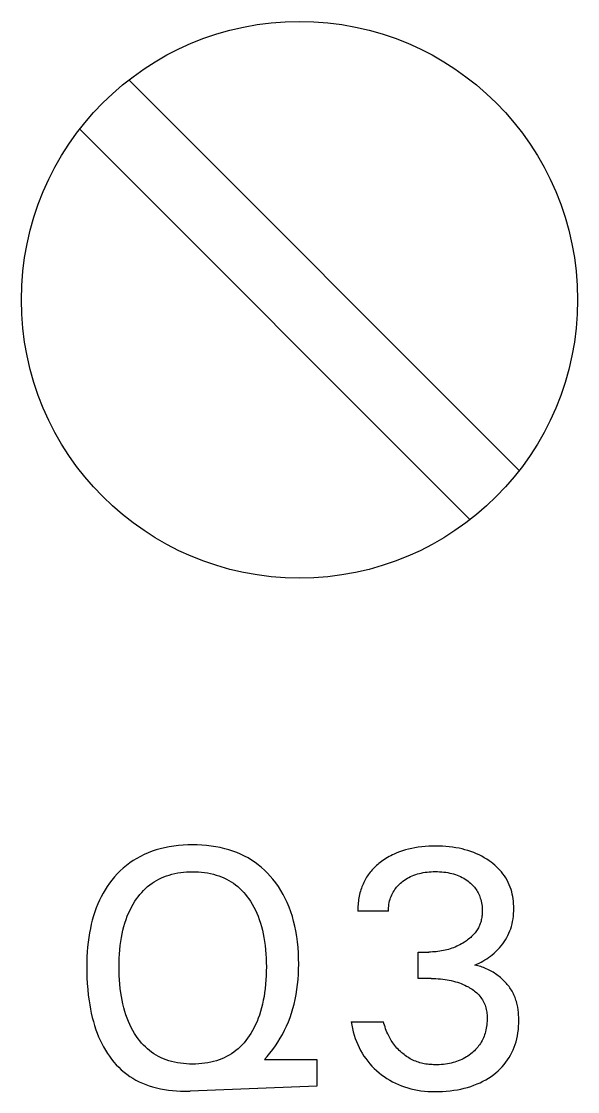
# Model space of a CAD drawing. Extents: x 0 to 420, y 0 to 297.
# Drawn here: x 175.63 to 179.63, y 166.13 to 173.82 of the extents above; entities that cross this region are included whole.
import ezdxf

# ---------------------------------------------------------------- set-up
doc = ezdxf.new("R2010")
doc.units = 0
doc.header["$LTSCALE"] = 23.1
doc.layers.add('10000_FRONT', color=7, linetype='CONTINUOUS')

msp = doc.modelspace()

# ---------------------------------------------------------------- linework, layer by layer
at = {"layer": '10000_FRONT', "color": 7, "linetype": 'CONTINUOUS'}
for p, q in [((179.2066, 170.5972), (176.4023, 173.4015)), ((176.0486, 173.0481), (178.8529, 170.2438)), ((176.5386, 167.8496), (176.5107, 167.8376)), ((176.5669, 167.8604), (176.5386, 167.8496)), ((176.5957, 167.87), (176.5669, 167.8604)), ((176.6248, 167.8783), (176.5957, 167.87)), ((176.6576, 167.8862), (176.6248, 167.8783)), ((176.6908, 167.8927), (176.6576, 167.8862)), ((176.7241, 167.8978), (176.6908, 167.8927)), ((176.7577, 167.9017), (176.7241, 167.8978)), ((176.7914, 167.9044), (176.7577, 167.9017)), ((176.8252, 167.9059), (176.7914, 167.9044)), ((176.859, 167.9064), (176.8252, 167.9059)), ((176.8925, 167.9059), (176.859, 167.9064)), ((176.9259, 167.9044), (176.8925, 167.9059)), ((176.9593, 167.9018), (176.9259, 167.9044)), ((176.9924, 167.8981), (176.9593, 167.9018)), ((177.0255, 167.8931), (176.9924, 167.8981)), ((177.0582, 167.8868), (177.0255, 167.8931)), ((177.0908, 167.8791), (177.0582, 167.8868)), ((177.1196, 167.871), (177.0908, 167.8791)), ((177.1482, 167.8617), (177.1196, 167.871)), ((177.1763, 167.8513), (177.1482, 167.8617)), ((177.2039, 167.8396), (177.1763, 167.8513)), ((178.3266, 167.8487), (178.3074, 167.8403)), ((178.3477, 167.8569), (178.3266, 167.8487)), ((178.3691, 167.8642), (178.3477, 167.8569)), ((178.3907, 167.8707), (178.3691, 167.8642)), ((178.4125, 167.8764), (178.3907, 167.8707)), ((178.4346, 167.8814), (178.4125, 167.8764)), ((178.4568, 167.8857), (178.4346, 167.8814)), ((178.4817, 167.8896), (178.4568, 167.8857)), ((178.5066, 167.8927), (178.4817, 167.8896)), ((178.5317, 167.8951), (178.5066, 167.8927)), ((178.5569, 167.8967), (178.5317, 167.8951)), ((178.582, 167.8977), (178.5569, 167.8967)), ((178.6072, 167.898), (178.582, 167.8977)), ((178.6316, 167.8977), (178.6072, 167.898)), ((178.656, 167.8967), (178.6316, 167.8977)), ((178.6803, 167.8952), (178.656, 167.8967)), ((178.7045, 167.8929), (178.6803, 167.8952)), ((178.7287, 167.8899), (178.7045, 167.8929)), ((178.7528, 167.8862), (178.7287, 167.8899)), ((178.7746, 167.8821), (178.7528, 167.8862)), ((178.7962, 167.8773), (178.7746, 167.8821)), ((178.8177, 167.8718), (178.7962, 167.8773)), ((178.839, 167.8656), (178.8177, 167.8718)), ((178.8601, 167.8586), (178.839, 167.8656)), ((178.8809, 167.8508), (178.8601, 167.8586)), ((178.9002, 167.8428), (178.8809, 167.8508)), ((178.9192, 167.8341), (178.9002, 167.8428)), ((176.4067, 167.7771), (176.383, 167.7591)), ((176.4312, 167.794), (176.4067, 167.7771)), ((176.457, 167.8098), (176.4312, 167.794)), ((176.4835, 167.8243), (176.457, 167.8098)), ((176.5107, 167.8376), (176.4835, 167.8243)), ((177.231, 167.8267), (177.2039, 167.8396)), ((177.2574, 167.8126), (177.231, 167.8267)), ((177.2831, 167.7972), (177.2574, 167.8126)), ((177.3076, 167.7808), (177.2831, 167.7972)), ((177.3312, 167.7633), (177.3076, 167.7808)), ((178.1905, 167.7662), (178.1821, 167.7588)), ((178.1992, 167.7734), (178.1905, 167.7662)), ((178.2079, 167.7804), (178.1992, 167.7734)), ((178.2169, 167.7871), (178.2079, 167.7804)), ((178.2276, 167.7948), (178.2169, 167.7871)), ((178.2385, 167.8022), (178.2276, 167.7948)), ((178.2495, 167.8093), (178.2385, 167.8022)), ((178.2608, 167.8161), (178.2495, 167.8093)), ((178.2722, 167.8226), (178.2608, 167.8161)), ((178.2838, 167.8288), (178.2722, 167.8226)), ((178.2955, 167.8347), (178.2838, 167.8288)), ((178.3074, 167.8403), (178.2955, 167.8347)), ((178.9379, 167.8246), (178.9192, 167.8341)), ((178.9562, 167.8144), (178.9379, 167.8246)), ((178.9741, 167.8036), (178.9562, 167.8144)), ((178.9916, 167.7919), (178.9741, 167.8036)), ((179.0053, 167.782), (178.9916, 167.7919)), ((179.0188, 167.7717), (179.0053, 167.782)), ((179.0318, 167.7608), (179.0188, 167.7717)), ((176.3173, 167.6985), (176.2973, 167.6764)), ((176.3382, 167.7197), (176.3173, 167.6985)), ((176.3601, 167.7399), (176.3382, 167.7197)), ((176.383, 167.7591), (176.3601, 167.7399)), ((176.6708, 167.6839), (176.6893, 167.6901)), ((176.6893, 167.6901), (176.71, 167.6959)), ((176.71, 167.6959), (176.7308, 167.7009)), ((176.7308, 167.7009), (176.7519, 167.7049)), ((176.7519, 167.7049), (176.7732, 167.7082)), ((176.7732, 167.7082), (176.7945, 167.7106)), ((176.7945, 167.7106), (176.816, 167.7123)), ((176.816, 167.7123), (176.8375, 167.7133)), ((176.8375, 167.7133), (176.859, 167.7136)), ((176.859, 167.7136), (176.8807, 167.7133)), ((176.8807, 167.7133), (176.9023, 167.7123)), ((176.9023, 167.7123), (176.9238, 167.7106)), ((176.9238, 167.7106), (176.9453, 167.7082)), ((176.9453, 167.7082), (176.9666, 167.705)), ((176.9666, 167.705), (176.9877, 167.7009)), ((176.9877, 167.7009), (177.0087, 167.6959)), ((177.0087, 167.6959), (177.0295, 167.6901)), ((177.0295, 167.6901), (177.048, 167.6839)), ((177.354, 167.7447), (177.3312, 167.7633)), ((177.3759, 167.7251), (177.354, 167.7447)), ((177.3969, 167.7045), (177.3759, 167.7251)), ((177.417, 167.683), (177.3969, 167.7045)), ((178.1225, 167.6923), (178.1163, 167.6833)), ((178.1291, 167.7014), (178.1225, 167.6923)), ((178.1359, 167.7102), (178.1291, 167.7014)), ((178.143, 167.7188), (178.1359, 167.7102)), ((178.1504, 167.7272), (178.143, 167.7188)), ((178.158, 167.7354), (178.1504, 167.7272)), ((178.1658, 167.7434), (178.158, 167.7354)), ((178.1739, 167.7512), (178.1658, 167.7434)), ((178.1821, 167.7588), (178.1739, 167.7512)), ((178.4383, 167.6838), (178.4509, 167.6889)), ((178.4509, 167.6889), (178.4636, 167.6935)), ((178.4636, 167.6935), (178.4766, 167.6976)), ((178.4766, 167.6976), (178.4897, 167.7012)), ((178.4897, 167.7012), (178.5029, 167.7044)), ((178.5029, 167.7044), (178.5162, 167.7071)), ((178.5162, 167.7071), (178.5308, 167.7095)), ((178.5308, 167.7095), (178.5456, 167.7115)), ((178.5456, 167.7115), (178.5603, 167.713)), ((178.5603, 167.713), (178.5751, 167.714)), ((178.5751, 167.714), (178.59, 167.7146)), ((178.59, 167.7146), (178.6048, 167.7148)), ((178.6048, 167.7148), (178.62, 167.7147)), ((178.62, 167.7147), (178.6351, 167.7141)), ((178.6351, 167.7141), (178.6503, 167.713)), ((178.6503, 167.713), (178.6653, 167.7115)), ((178.6653, 167.7115), (178.6804, 167.7096)), ((178.6804, 167.7096), (178.6953, 167.7071)), ((178.6953, 167.7071), (178.7088, 167.7044)), ((178.7088, 167.7044), (178.7221, 167.7012)), ((178.7221, 167.7012), (178.7353, 167.6976)), ((178.7353, 167.6976), (178.7484, 167.6935)), ((178.7484, 167.6935), (178.7613, 167.6889)), ((178.7613, 167.6889), (178.774, 167.6838)), ((179.0445, 167.7495), (179.0318, 167.7608)), ((179.0566, 167.7376), (179.0445, 167.7495)), ((179.0683, 167.7253), (179.0566, 167.7376)), ((179.0794, 167.7126), (179.0683, 167.7253)), ((179.09, 167.6993), (179.0794, 167.7126)), ((179.1007, 167.6844), (179.09, 167.6993)), ((176.2612, 167.6308), (176.245, 167.6075)), ((176.2783, 167.6534), (176.2612, 167.6308)), ((176.2973, 167.6764), (176.2783, 167.6534)), ((176.5357, 167.6069), (176.5511, 167.6194)), ((176.5511, 167.6194), (176.5669, 167.6309)), ((176.5669, 167.6309), (176.5831, 167.6416)), ((176.5831, 167.6416), (176.5999, 167.6516)), ((176.5999, 167.6516), (176.617, 167.6609)), ((176.617, 167.6609), (176.6346, 167.6693)), ((176.6346, 167.6693), (176.6526, 167.677)), ((176.6526, 167.677), (176.6708, 167.6839)), ((177.048, 167.6839), (177.0663, 167.677)), ((177.0663, 167.677), (177.0843, 167.6693)), ((177.0843, 167.6693), (177.1019, 167.6609)), ((177.1019, 167.6609), (177.1192, 167.6516)), ((177.1192, 167.6516), (177.1359, 167.6417)), ((177.1359, 167.6417), (177.1523, 167.6309)), ((177.1523, 167.6309), (177.168, 167.6194)), ((177.168, 167.6194), (177.1835, 167.6069)), ((177.4362, 167.6606), (177.417, 167.683)), ((177.4565, 167.6346), (177.4362, 167.6606)), ((177.4756, 167.6076), (177.4565, 167.6346)), ((178.0805, 167.6152), (178.0764, 167.6049)), ((178.0848, 167.6253), (178.0805, 167.6152)), ((178.0894, 167.6354), (178.0848, 167.6253)), ((178.0942, 167.6453), (178.0894, 167.6354)), ((178.0993, 167.655), (178.0942, 167.6453)), ((178.1047, 167.6646), (178.0993, 167.655)), ((178.1104, 167.674), (178.1047, 167.6646)), ((178.1163, 167.6833), (178.1104, 167.674)), ((178.3261, 167.603), (178.3329, 167.6107)), ((178.3329, 167.6107), (178.34, 167.6181)), ((178.34, 167.6181), (178.3474, 167.6252)), ((178.3474, 167.6252), (178.3551, 167.6321)), ((178.3551, 167.6321), (178.363, 167.6386)), ((178.363, 167.6386), (178.3711, 167.645)), ((178.3711, 167.645), (178.3816, 167.6525)), ((178.3816, 167.6525), (178.3925, 167.6597)), ((178.3925, 167.6597), (178.4036, 167.6664)), ((178.4036, 167.6664), (178.4149, 167.6727)), ((178.4149, 167.6727), (178.4265, 167.6784)), ((178.4265, 167.6784), (178.4383, 167.6838)), ((178.774, 167.6838), (178.7858, 167.6785)), ((178.7858, 167.6785), (178.7974, 167.6727)), ((178.7974, 167.6727), (178.8087, 167.6664)), ((178.8087, 167.6664), (178.8197, 167.6597)), ((178.8197, 167.6597), (178.8305, 167.6526)), ((178.8305, 167.6526), (178.841, 167.645)), ((178.841, 167.645), (178.8489, 167.6387)), ((178.8489, 167.6387), (178.8567, 167.6321)), ((178.8567, 167.6321), (178.8642, 167.6253)), ((178.8642, 167.6253), (178.8714, 167.6182)), ((178.8714, 167.6182), (178.8783, 167.6108)), ((178.8783, 167.6108), (178.885, 167.6032)), ((179.1108, 167.6689), (179.1007, 167.6844)), ((179.12, 167.6529), (179.1108, 167.6689)), ((179.1285, 167.6366), (179.12, 167.6529)), ((179.1362, 167.6198), (179.1285, 167.6366)), ((179.143, 167.6027), (179.1362, 167.6198)), ((176.202, 167.5341), (176.1895, 167.5086)), ((176.2154, 167.5591), (176.202, 167.5341)), ((176.2297, 167.5835), (176.2154, 167.5591)), ((176.245, 167.6075), (176.2297, 167.5835)), ((176.4557, 167.5181), (176.4675, 167.5343)), ((176.4675, 167.5343), (176.4799, 167.5499)), ((176.4799, 167.5499), (176.4929, 167.5651)), ((176.4929, 167.5651), (176.5065, 167.5796)), ((176.5065, 167.5796), (176.5208, 167.5936)), ((176.5208, 167.5936), (176.5357, 167.6069)), ((177.1835, 167.6069), (177.1984, 167.5936)), ((177.1984, 167.5936), (177.2127, 167.5797)), ((177.2127, 167.5797), (177.2263, 167.5651)), ((177.2263, 167.5651), (177.2394, 167.55)), ((177.2394, 167.55), (177.2518, 167.5343)), ((177.2518, 167.5343), (177.2635, 167.5181)), ((177.4934, 167.5798), (177.4756, 167.6076)), ((177.5099, 167.5512), (177.4934, 167.5798)), ((177.5252, 167.522), (177.5099, 167.5512)), ((178.057, 167.5382), (178.0547, 167.5263)), ((178.0597, 167.55), (178.057, 167.5382)), ((178.0626, 167.5618), (178.0597, 167.55)), ((178.0659, 167.5735), (178.0626, 167.5618)), ((178.0691, 167.584), (178.0659, 167.5735)), ((178.0726, 167.5945), (178.0691, 167.584)), ((178.0764, 167.6049), (178.0726, 167.5945)), ((178.2825, 167.5262), (178.2865, 167.5369)), ((178.2865, 167.5369), (178.291, 167.5474)), ((178.291, 167.5474), (178.2959, 167.5577)), ((178.2959, 167.5577), (178.3013, 167.5677)), ((178.3013, 167.5677), (178.3072, 167.5774)), ((178.3072, 167.5774), (178.3135, 167.5869)), ((178.3135, 167.5869), (178.3196, 167.5951)), ((178.3196, 167.5951), (178.3261, 167.603)), ((178.885, 167.6032), (178.8913, 167.5953)), ((178.8913, 167.5953), (178.8972, 167.5871)), ((178.8972, 167.5871), (178.9027, 167.5788)), ((178.9027, 167.5788), (178.9078, 167.5702)), ((178.9078, 167.5702), (178.9126, 167.5614)), ((178.9126, 167.5614), (178.917, 167.5524)), ((178.917, 167.5524), (178.921, 167.5432)), ((178.921, 167.5432), (178.9247, 167.5339)), ((178.9247, 167.5339), (178.928, 167.5244)), ((179.149, 167.5853), (179.143, 167.6027)), ((179.1538, 167.5688), (179.149, 167.5853)), ((179.1579, 167.5521), (179.1538, 167.5688)), ((179.1613, 167.5353), (179.1579, 167.5521)), ((179.164, 167.5184), (179.1613, 167.5353)), ((176.1779, 167.4827), (176.1664, 167.4541)), ((176.1895, 167.5086), (176.1779, 167.4827)), ((176.4089, 167.4379), (176.4199, 167.4596)), ((176.4199, 167.4596), (176.4318, 167.4808)), ((176.4318, 167.4808), (176.4446, 167.5016)), ((176.4446, 167.5016), (176.4557, 167.5181)), ((177.2635, 167.5181), (177.2747, 167.5016)), ((177.2747, 167.5016), (177.2875, 167.4808)), ((177.2875, 167.4808), (177.2994, 167.4596)), ((177.2994, 167.4596), (177.3104, 167.4379)), ((177.5392, 167.4921), (177.5252, 167.522)), ((177.5529, 167.4593), (177.5392, 167.4921)), ((177.5652, 167.4259), (177.5529, 167.4593)), ((178.0476, 167.4664), (178.0471, 167.4544)), ((178.0484, 167.4784), (178.0476, 167.4664)), ((178.0495, 167.4904), (178.0484, 167.4784)), ((178.0509, 167.5024), (178.0495, 167.4904)), ((178.0527, 167.5144), (178.0509, 167.5024)), ((178.0547, 167.5263), (178.0527, 167.5144)), ((178.268, 167.4549), (178.2691, 167.4672)), ((178.2691, 167.4672), (178.2708, 167.4793)), ((178.2708, 167.4793), (178.273, 167.4915)), ((178.273, 167.4915), (178.2757, 167.5035)), ((178.2757, 167.5035), (178.279, 167.5154)), ((178.279, 167.5154), (178.2825, 167.5262)), ((178.928, 167.5244), (178.9309, 167.5148)), ((178.9309, 167.5148), (178.9341, 167.5027)), ((178.9341, 167.5027), (178.9368, 167.4905)), ((178.9368, 167.4905), (178.9389, 167.4781)), ((178.9389, 167.4781), (178.9405, 167.4657)), ((178.9405, 167.4657), (178.9415, 167.4532)), ((179.1661, 167.5013), (179.164, 167.5184)), ((179.1676, 167.4842), (179.1661, 167.5013)), ((179.1684, 167.467), (179.1676, 167.4842)), ((179.1687, 167.4498), (179.1684, 167.467)), ((176.1463, 167.3958), (176.1378, 167.3662)), ((176.1558, 167.4251), (176.1463, 167.3958)), ((176.1664, 167.4541), (176.1558, 167.4251)), ((176.381, 167.3705), (176.3895, 167.3933)), ((176.3895, 167.3933), (176.3988, 167.4158)), ((176.3988, 167.4158), (176.4089, 167.4379)), ((177.3104, 167.4379), (177.3205, 167.4158)), ((177.3205, 167.4158), (177.3298, 167.3933)), ((177.3298, 167.3933), (177.3383, 167.3705)), ((177.5761, 167.3921), (177.5652, 167.4259)), ((177.5856, 167.3579), (177.5761, 167.3921)), ((178.0471, 167.4544), (178.0469, 167.4424)), ((178.0469, 167.4424), (178.047, 167.4305)), ((178.2675, 167.4305), (178.047, 167.4305)), ((178.2675, 167.4427), (178.268, 167.4549)), ((178.2675, 167.4305), (178.2675, 167.4427)), ((178.9385, 167.3846), (178.937, 167.3761)), ((178.9398, 167.3933), (178.9385, 167.3846)), ((178.9408, 167.4019), (178.9398, 167.3933)), ((178.9415, 167.4106), (178.9408, 167.4019)), ((178.9415, 167.4532), (178.9421, 167.4407)), ((178.9419, 167.4194), (178.9415, 167.4106)), ((178.9422, 167.4281), (178.9419, 167.4194)), ((178.9421, 167.4407), (178.9422, 167.4281)), ((179.1633, 167.3756), (179.1657, 167.394)), ((179.1657, 167.394), (179.1674, 167.4126)), ((179.1674, 167.4126), (179.1684, 167.4312)), ((179.1684, 167.4312), (179.1687, 167.4498)), ((176.1235, 167.3062), (176.1177, 167.2759)), ((176.1302, 167.3363), (176.1235, 167.3062)), ((176.1378, 167.3662), (176.1302, 167.3363)), ((176.3582, 167.2929), (176.3649, 167.3191)), ((176.3649, 167.3191), (176.3725, 167.3449)), ((176.3725, 167.3449), (176.381, 167.3705)), ((177.3383, 167.3705), (177.3468, 167.3449)), ((177.3468, 167.3449), (177.3544, 167.3191)), ((177.3544, 167.3191), (177.3611, 167.2929)), ((177.594, 167.3233), (177.5856, 167.3579)), ((177.6011, 167.2885), (177.594, 167.3233)), ((178.9097, 167.3039), (178.9052, 167.2966)), ((178.9139, 167.3114), (178.9097, 167.3039)), ((178.9178, 167.319), (178.9139, 167.3114)), ((178.9215, 167.3267), (178.9178, 167.319)), ((178.9248, 167.3346), (178.9215, 167.3267)), ((178.9279, 167.3425), (178.9248, 167.3346)), ((178.9306, 167.3508), (178.9279, 167.3425)), ((178.9331, 167.3591), (178.9306, 167.3508)), ((178.9352, 167.3676), (178.9331, 167.3591)), ((178.937, 167.3761), (178.9352, 167.3676)), ((179.1402, 167.288), (179.1462, 167.3045)), ((179.1462, 167.3045), (179.1514, 167.3213)), ((179.1514, 167.3213), (179.1562, 167.3392)), ((179.1562, 167.3392), (179.1601, 167.3573)), ((179.1601, 167.3573), (179.1633, 167.3756)), ((176.1121, 167.2415), (176.1075, 167.2069)), ((176.1177, 167.2759), (176.1121, 167.2415)), ((176.3428, 167.2135), (176.3472, 167.2401)), ((176.3472, 167.2401), (176.3523, 167.2666)), ((176.3523, 167.2666), (176.3582, 167.2929)), ((177.3611, 167.2929), (177.367, 167.2666)), ((177.367, 167.2666), (177.3721, 167.2401)), ((177.3721, 167.2401), (177.3764, 167.2135)), ((177.6077, 167.249), (177.6011, 167.2885)), ((177.613, 167.2094), (177.6077, 167.249)), ((178.844, 167.2297), (178.8366, 167.2239)), ((178.8514, 167.2357), (178.844, 167.2297)), ((178.8585, 167.2419), (178.8514, 167.2357)), ((178.8654, 167.2484), (178.8585, 167.2419)), ((178.8721, 167.255), (178.8654, 167.2484)), ((178.8786, 167.2619), (178.8721, 167.255)), ((178.8849, 167.2691), (178.8786, 167.2619)), ((178.8903, 167.2757), (178.8849, 167.2691)), ((178.8955, 167.2825), (178.8903, 167.2757)), ((178.9005, 167.2895), (178.8955, 167.2825)), ((178.9052, 167.2966), (178.9005, 167.2895)), ((179.1091, 167.2252), (179.1179, 167.2404)), ((179.1179, 167.2404), (179.126, 167.2559)), ((179.126, 167.2559), (179.1335, 167.2718)), ((179.1335, 167.2718), (179.1402, 167.288)), ((176.1039, 167.1722), (176.1012, 167.1375)), ((176.1075, 167.2069), (176.1039, 167.1722)), ((176.3331, 167.1222), (176.3355, 167.1527)), ((176.3355, 167.1527), (176.3388, 167.1832)), ((176.3388, 167.1832), (176.3428, 167.2135)), ((177.3764, 167.2135), (177.3805, 167.1832)), ((177.3805, 167.1832), (177.3838, 167.1527)), ((177.3838, 167.1527), (177.3862, 167.1222)), ((177.617, 167.1696), (177.613, 167.2094)), ((177.6197, 167.1298), (177.617, 167.1696)), ((178.6748, 167.1495), (178.6624, 167.1468)), ((178.6872, 167.1526), (178.6748, 167.1495)), ((178.6994, 167.1559), (178.6872, 167.1526)), ((178.7115, 167.1597), (178.6994, 167.1559)), ((178.7236, 167.1637), (178.7115, 167.1597)), ((178.7355, 167.1681), (178.7236, 167.1637)), ((178.7471, 167.1728), (178.7355, 167.1681)), ((178.7585, 167.1778), (178.7471, 167.1728)), ((178.7698, 167.1831), (178.7585, 167.1778)), ((178.7809, 167.1887), (178.7698, 167.1831)), ((178.7919, 167.1947), (178.7809, 167.1887)), ((178.8027, 167.201), (178.7919, 167.1947)), ((178.8133, 167.2076), (178.8027, 167.201)), ((178.8212, 167.2128), (178.8133, 167.2076)), ((178.8289, 167.2183), (178.8212, 167.2128)), ((178.8366, 167.2239), (178.8289, 167.2183)), ((179.0406, 167.1413), (179.0536, 167.1541)), ((179.0536, 167.1541), (179.066, 167.1674)), ((179.066, 167.1674), (179.0778, 167.1812)), ((179.0778, 167.1812), (179.0891, 167.1956)), ((179.0891, 167.1956), (179.0996, 167.2104)), ((179.0996, 167.2104), (179.1091, 167.2252)), ((176.0992, 167.1027), (176.0981, 167.0678)), ((176.1012, 167.1375), (176.0992, 167.1027)), ((176.3305, 167.0611), (176.3314, 167.0917)), ((176.3314, 167.0917), (176.3331, 167.1222)), ((177.3862, 167.1222), (177.3878, 167.0917)), ((177.3878, 167.0917), (177.3888, 167.0611)), ((177.6213, 167.0898), (177.6197, 167.1298)), ((177.6217, 167.0498), (177.6213, 167.0898)), ((178.4807, 166.9462), (178.4807, 167.1365)), ((178.4807, 167.1365), (178.5566, 167.1365)), ((178.57, 167.1367), (178.5566, 167.1365)), ((178.5834, 167.1371), (178.57, 167.1367)), ((178.5968, 167.1379), (178.5834, 167.1371)), ((178.6101, 167.139), (178.5968, 167.1379)), ((178.6234, 167.1405), (178.6101, 167.139)), ((178.6367, 167.1423), (178.6234, 167.1405)), ((178.6499, 167.1444), (178.6367, 167.1423)), ((178.6624, 167.1468), (178.6499, 167.1444)), ((178.947, 167.0716), (178.9608, 167.0799)), ((178.9608, 167.0799), (178.9743, 167.0886)), ((178.9743, 167.0886), (178.9876, 167.0977)), ((178.9876, 167.0977), (179.0006, 167.1073)), ((179.0006, 167.1073), (179.0133, 167.1172)), ((179.0133, 167.1172), (179.0272, 167.129)), ((179.0272, 167.129), (179.0406, 167.1413)), ((176.0981, 167.0678), (176.0976, 167.0329)), ((176.0976, 167.0329), (176.0979, 166.9918)), ((176.3301, 167.0305), (176.3305, 167.0611)), ((176.3304, 166.9994), (176.3301, 167.0305)), ((176.3314, 166.9683), (176.3304, 166.9994)), ((177.3889, 166.9993), (177.3879, 166.9681)), ((177.3888, 167.0611), (177.3892, 167.0305)), ((177.3892, 167.0305), (177.3889, 166.9993)), ((177.6197, 166.9766), (177.6212, 167.0132)), ((177.6212, 167.0132), (177.6217, 167.0498)), ((178.8892, 167.0425), (178.904, 167.0491)), ((178.8996, 167.0403), (178.8892, 167.0425)), ((178.9099, 167.0378), (178.8996, 167.0403)), ((178.904, 167.0491), (178.9186, 167.0562)), ((178.9202, 167.035), (178.9099, 167.0378)), ((178.9186, 167.0562), (178.9329, 167.0637)), ((178.9305, 167.0319), (178.9202, 167.035)), ((178.9408, 167.0285), (178.9305, 167.0319)), ((178.9329, 167.0637), (178.947, 167.0716)), ((178.9509, 167.0248), (178.9408, 167.0285)), ((178.961, 167.0209), (178.9509, 167.0248)), ((178.971, 167.0166), (178.961, 167.0209)), ((178.981, 167.0121), (178.971, 167.0166)), ((178.9908, 167.0074), (178.981, 167.0121)), ((179.0005, 167.0023), (178.9908, 167.0074)), ((179.0101, 166.997), (179.0005, 167.0023)), ((179.0195, 166.9915), (179.0101, 166.997)), ((176.0979, 166.9918), (176.0991, 166.9506)), ((176.0991, 166.9506), (176.1012, 166.9096)), ((176.333, 166.9372), (176.3314, 166.9683)), ((176.3354, 166.9062), (176.333, 166.9372)), ((177.3863, 166.937), (177.3839, 166.9059)), ((177.3879, 166.9681), (177.3863, 166.937)), ((177.6137, 166.9038), (177.6172, 166.9402)), ((177.6172, 166.9402), (177.6197, 166.9766)), ((178.5735, 166.9462), (178.4807, 166.9462)), ((178.5735, 166.9462), (178.5903, 166.946)), ((178.5903, 166.946), (178.6071, 166.9455)), ((178.6071, 166.9455), (178.6239, 166.9446)), ((178.6239, 166.9446), (178.6406, 166.9433)), ((178.6406, 166.9433), (178.6574, 166.9416)), ((178.6574, 166.9416), (178.674, 166.9395)), ((178.674, 166.9395), (178.6892, 166.9371)), ((178.6892, 166.9371), (178.7042, 166.9344)), ((178.7042, 166.9344), (178.7192, 166.9313)), ((178.7192, 166.9313), (178.7341, 166.9278)), ((178.7341, 166.9278), (178.7489, 166.9238)), ((178.7489, 166.9238), (178.7636, 166.9194)), ((178.7636, 166.9194), (178.7771, 166.9149)), ((179.0288, 166.9857), (179.0195, 166.9915)), ((179.038, 166.9796), (179.0288, 166.9857)), ((179.047, 166.9733), (179.038, 166.9796)), ((179.0559, 166.9668), (179.047, 166.9733)), ((179.0645, 166.9601), (179.0559, 166.9668)), ((179.0723, 166.9537), (179.0645, 166.9601)), ((179.08, 166.9471), (179.0723, 166.9537)), ((179.0875, 166.9403), (179.08, 166.9471)), ((179.0948, 166.9333), (179.0875, 166.9403)), ((179.1019, 166.9262), (179.0948, 166.9333)), ((179.1088, 166.9189), (179.1019, 166.9262)), ((179.1155, 166.9114), (179.1088, 166.9189)), ((176.1012, 166.9096), (176.1044, 166.8686)), ((176.1044, 166.8686), (176.1087, 166.8276)), ((176.3386, 166.8753), (176.3354, 166.9062)), ((176.3426, 166.8444), (176.3386, 166.8753)), ((176.3468, 166.8174), (176.3426, 166.8444)), ((177.3767, 166.8439), (177.3725, 166.8168)), ((177.3807, 166.8748), (177.3767, 166.8439)), ((177.3839, 166.9059), (177.3807, 166.8748)), ((177.6034, 166.8314), (177.6091, 166.8675)), ((177.6091, 166.8675), (177.6137, 166.9038)), ((178.7771, 166.9149), (178.7905, 166.91)), ((178.7905, 166.91), (178.8037, 166.9046)), ((178.8037, 166.9046), (178.8167, 166.8988)), ((178.8167, 166.8988), (178.8296, 166.8926)), ((178.8296, 166.8926), (178.8422, 166.8859)), ((178.8422, 166.8859), (178.8513, 166.8807)), ((178.8513, 166.8807), (178.8604, 166.8751)), ((178.8604, 166.8751), (178.8692, 166.8693)), ((178.8692, 166.8693), (178.8778, 166.8632)), ((178.8778, 166.8632), (178.8862, 166.8568)), ((178.8862, 166.8568), (178.8944, 166.8501)), ((178.8944, 166.8501), (178.9023, 166.8431)), ((178.9023, 166.8431), (178.9099, 166.8358)), ((179.122, 166.9038), (179.1155, 166.9114)), ((179.1283, 166.896), (179.122, 166.9038)), ((179.1343, 166.8881), (179.1283, 166.896)), ((179.1401, 166.88), (179.1343, 166.8881)), ((179.1457, 166.8717), (179.1401, 166.88)), ((179.1511, 166.8633), (179.1457, 166.8717)), ((179.1561, 166.8548), (179.1511, 166.8633)), ((179.1609, 166.8461), (179.1561, 166.8548)), ((179.1655, 166.8373), (179.1609, 166.8461)), ((176.1087, 166.8276), (176.1141, 166.7869)), ((176.1141, 166.7869), (176.1188, 166.7566)), ((176.3518, 166.7904), (176.3468, 166.8174)), ((176.3576, 166.7636), (176.3518, 166.7904)), ((177.3675, 166.7899), (177.3617, 166.7631)), ((177.3725, 166.8168), (177.3675, 166.7899)), ((177.5889, 166.7629), (177.5964, 166.7956)), ((177.5964, 166.7956), (177.6034, 166.8314)), ((178.9099, 166.8358), (178.9171, 166.8281)), ((178.9171, 166.8281), (178.9243, 166.8199)), ((178.9243, 166.8199), (178.931, 166.8113)), ((178.931, 166.8113), (178.9373, 166.8024)), ((178.9373, 166.8024), (178.9432, 166.7933)), ((178.9432, 166.7933), (178.9487, 166.7838)), ((178.9487, 166.7838), (178.9537, 166.7742)), ((178.9537, 166.7742), (178.9581, 166.7643)), ((179.1698, 166.8284), (179.1655, 166.8373)), ((179.1739, 166.819), (179.1698, 166.8284)), ((179.1777, 166.8095), (179.1739, 166.819)), ((179.1812, 166.7999), (179.1777, 166.8095)), ((179.1844, 166.7902), (179.1812, 166.7999)), ((179.1874, 166.7804), (179.1844, 166.7902)), ((179.1901, 166.7705), (179.1874, 166.7804)), ((179.1926, 166.7605), (179.1901, 166.7705)), ((176.1188, 166.7566), (176.1243, 166.7265)), ((176.1243, 166.7265), (176.1305, 166.6966)), ((176.1305, 166.6966), (176.1374, 166.6668)), ((176.3642, 166.737), (176.3576, 166.7636)), ((176.3716, 166.7107), (176.3642, 166.737)), ((176.3799, 166.6846), (176.3716, 166.7107)), ((177.3477, 166.7101), (177.3394, 166.684)), ((177.3552, 166.7365), (177.3477, 166.7101)), ((177.3617, 166.7631), (177.3552, 166.7365)), ((177.5598, 166.6667), (177.5706, 166.6985)), ((177.5706, 166.6985), (177.5803, 166.7305)), ((177.5803, 166.7305), (177.5889, 166.7629)), ((178.9581, 166.7643), (178.9621, 166.7542)), ((178.9621, 166.7542), (178.9654, 166.7446)), ((178.9654, 166.7446), (178.9682, 166.7348)), ((178.9682, 166.7348), (178.9705, 166.7249)), ((178.9705, 166.7249), (178.9725, 166.715)), ((178.9725, 166.715), (178.9741, 166.7049)), ((178.9741, 166.7049), (178.9753, 166.6948)), ((178.9753, 166.6948), (178.9762, 166.6846)), ((179.1948, 166.7504), (179.1926, 166.7605)), ((179.1967, 166.7403), (179.1948, 166.7504)), ((179.1997, 166.7219), (179.1967, 166.7403)), ((179.2019, 166.7033), (179.1997, 166.7219)), ((179.2035, 166.6847), (179.2019, 166.7033)), ((176.1374, 166.6668), (176.1452, 166.6372)), ((176.1452, 166.6372), (176.1539, 166.6079)), ((176.3882, 166.6614), (176.3799, 166.6846)), ((176.3973, 166.6386), (176.3882, 166.6614)), ((176.4072, 166.616), (176.3973, 166.6386)), ((176.418, 166.5939), (176.4072, 166.616)), ((177.3121, 166.6158), (177.3013, 166.5937)), ((177.322, 166.6382), (177.3121, 166.6158)), ((177.3311, 166.661), (177.322, 166.6382)), ((177.3394, 166.684), (177.3311, 166.661)), ((177.5348, 166.6046), (177.5479, 166.6354)), ((177.5479, 166.6354), (177.5598, 166.6667)), ((177.9988, 166.6365), (178.0029, 166.6121)), ((177.9988, 166.6365), (178.2313, 166.6365)), ((178.0029, 166.6121), (178.0079, 166.5878)), ((178.2347, 166.6238), (178.2313, 166.6365)), ((178.2384, 166.6111), (178.2347, 166.6238)), ((178.2425, 166.5984), (178.2384, 166.6111)), ((178.9745, 166.6139), (178.9728, 166.6014)), ((178.9758, 166.6264), (178.9745, 166.6139)), ((178.9767, 166.639), (178.9758, 166.6264)), ((178.9762, 166.6846), (178.9768, 166.6744)), ((178.9771, 166.6516), (178.9767, 166.639)), ((178.9768, 166.6744), (178.9771, 166.6642)), ((178.9771, 166.6642), (178.9771, 166.6516)), ((179.2044, 166.666), (179.2035, 166.6847)), ((179.2035, 166.6021), (179.2046, 166.6247)), ((179.2048, 166.6474), (179.2044, 166.666)), ((179.2046, 166.6247), (179.2048, 166.6474)), ((176.1539, 166.6079), (176.1635, 166.5788)), ((176.1635, 166.5788), (176.1727, 166.5534)), ((176.1727, 166.5534), (176.1828, 166.5283)), ((176.4296, 166.5722), (176.418, 166.5939)), ((176.4422, 166.551), (176.4296, 166.5722)), ((176.4457, 166.5454), (176.4422, 166.551)), ((176.4565, 166.5292), (176.4457, 166.5454)), ((177.2771, 166.551), (177.266, 166.5339)), ((177.2897, 166.5721), (177.2771, 166.551)), ((177.3013, 166.5937), (177.2897, 166.5721)), ((177.4894, 166.5171), (177.5055, 166.5454)), ((177.5055, 166.5454), (177.5205, 166.5743)), ((177.5205, 166.5743), (177.5348, 166.6046)), ((178.0079, 166.5878), (178.0138, 166.5637)), ((178.0138, 166.5637), (178.0207, 166.5398)), ((178.0207, 166.5398), (178.0285, 166.5162)), ((178.2469, 166.5859), (178.2425, 166.5984)), ((178.2516, 166.5735), (178.2469, 166.5859)), ((178.2566, 166.5612), (178.2516, 166.5735)), ((178.262, 166.5491), (178.2566, 166.5612)), ((178.2666, 166.5393), (178.262, 166.5491)), ((178.2715, 166.5297), (178.2666, 166.5393)), ((178.9584, 166.5426), (178.9545, 166.5318)), ((178.9619, 166.5535), (178.9584, 166.5426)), ((178.9651, 166.5645), (178.9619, 166.5535)), ((178.9681, 166.5767), (178.9651, 166.5645)), ((178.9707, 166.589), (178.9681, 166.5767)), ((178.9728, 166.6014), (178.9707, 166.589)), ((179.1904, 166.5133), (179.1951, 166.5352)), ((179.1951, 166.5352), (179.1988, 166.5574)), ((179.1988, 166.5574), (179.2016, 166.5797)), ((179.2016, 166.5797), (179.2035, 166.6021)), ((176.1828, 166.5283), (176.1936, 166.5035)), ((176.1936, 166.5035), (176.2053, 166.4792)), ((176.2053, 166.4792), (176.2179, 166.4552)), ((176.4678, 166.5133), (176.4565, 166.5292)), ((176.4798, 166.4979), (176.4678, 166.5133)), ((176.4923, 166.483), (176.4798, 166.4979)), ((176.5055, 166.4686), (176.4923, 166.483)), ((176.5192, 166.4548), (176.5055, 166.4686)), ((177.2151, 166.4703), (177.2008, 166.4559)), ((177.2288, 166.4854), (177.2151, 166.4703)), ((177.2419, 166.5011), (177.2288, 166.4854)), ((177.2543, 166.5172), (177.2419, 166.5011)), ((177.266, 166.5339), (177.2543, 166.5172)), ((177.4351, 166.4362), (177.4542, 166.4625)), ((177.4542, 166.4625), (177.4723, 166.4894)), ((177.4723, 166.4894), (177.4894, 166.5171)), ((178.0285, 166.5162), (178.0372, 166.4929)), ((178.0372, 166.4929), (178.0463, 166.4715)), ((178.0463, 166.4715), (178.0562, 166.4503)), ((178.2766, 166.5202), (178.2715, 166.5297)), ((178.282, 166.5108), (178.2766, 166.5202)), ((178.2875, 166.5016), (178.282, 166.5108)), ((178.2934, 166.4925), (178.2875, 166.5016)), ((178.2994, 166.4836), (178.2934, 166.4925)), ((178.3058, 166.4748), (178.2994, 166.4836)), ((178.313, 166.4653), (178.3058, 166.4748)), ((178.3206, 166.4561), (178.313, 166.4653)), ((178.9159, 166.4619), (178.9089, 166.4529)), ((178.9226, 166.4711), (178.9159, 166.4619)), ((178.9289, 166.4806), (178.9226, 166.4711)), ((178.9348, 166.4904), (178.9289, 166.4806)), ((178.9404, 166.5004), (178.9348, 166.4904)), ((178.9455, 166.5107), (178.9404, 166.5004)), ((178.9502, 166.5211), (178.9455, 166.5107)), ((178.9545, 166.5318), (178.9502, 166.5211)), ((179.1718, 166.4525), (179.1787, 166.4719)), ((179.1787, 166.4719), (179.1847, 166.4915)), ((179.1847, 166.4915), (179.1904, 166.5133)), ((176.2179, 166.4552), (176.2314, 166.4317)), ((176.2314, 166.4317), (176.2458, 166.4088)), ((176.2458, 166.4088), (176.2604, 166.3875)), ((176.2604, 166.3875), (176.2759, 166.3667)), ((176.5335, 166.4416), (176.5192, 166.4548)), ((176.5485, 166.4292), (176.5335, 166.4416)), ((176.5642, 166.4173), (176.5485, 166.4292)), ((176.5805, 166.4062), (176.5642, 166.4173)), ((176.5973, 166.3959), (176.5805, 166.4062)), ((176.6146, 166.3863), (176.5973, 166.3959)), ((176.6323, 166.3775), (176.6146, 166.3863)), ((177.1038, 166.3863), (177.0861, 166.3776)), ((177.1211, 166.3959), (177.1038, 166.3863)), ((177.138, 166.4062), (177.1211, 166.3959)), ((177.1544, 166.4173), (177.138, 166.4062)), ((177.1702, 166.4292), (177.1544, 166.4173)), ((177.1858, 166.4422), (177.1702, 166.4292)), ((177.2008, 166.4559), (177.1858, 166.4422)), ((177.394, 166.3859), (177.3759, 166.3654)), ((177.394, 166.3859), (177.415, 166.4106)), ((177.415, 166.4106), (177.4351, 166.4362)), ((178.0562, 166.4503), (178.067, 166.4297)), ((178.067, 166.4297), (178.0786, 166.4095)), ((178.0786, 166.4095), (178.091, 166.3898)), ((178.091, 166.3898), (178.1043, 166.3707)), ((178.3285, 166.4471), (178.3206, 166.4561)), ((178.3366, 166.4383), (178.3285, 166.4471)), ((178.345, 166.4298), (178.3366, 166.4383)), ((178.3537, 166.4216), (178.345, 166.4298)), ((178.3627, 166.4136), (178.3537, 166.4216)), ((178.3709, 166.4067), (178.3627, 166.4136)), ((178.3794, 166.4), (178.3709, 166.4067)), ((178.388, 166.3936), (178.3794, 166.4)), ((178.3968, 166.3874), (178.388, 166.3936)), ((178.4058, 166.3815), (178.3968, 166.3874)), ((178.415, 166.3758), (178.4058, 166.3815)), ((178.8276, 166.3829), (178.8167, 166.3765)), ((178.8383, 166.3897), (178.8276, 166.3829)), ((178.8487, 166.3969), (178.8383, 166.3897)), ((178.8588, 166.4045), (178.8487, 166.3969)), ((178.8687, 166.4124), (178.8588, 166.4045)), ((178.8773, 166.4199), (178.8687, 166.4124)), ((178.8856, 166.4277), (178.8773, 166.4199)), ((178.8937, 166.4358), (178.8856, 166.4277)), ((178.9014, 166.4442), (178.8937, 166.4358)), ((178.9089, 166.4529), (178.9014, 166.4442)), ((179.1357, 166.3787), (179.146, 166.3965)), ((179.146, 166.3965), (179.1554, 166.4148)), ((179.1554, 166.4148), (179.164, 166.4335)), ((179.164, 166.4335), (179.1718, 166.4525)), ((176.2759, 166.3667), (176.2923, 166.3467)), ((176.2923, 166.3467), (176.3094, 166.3273)), ((176.3094, 166.3273), (176.3274, 166.3087)), ((176.3274, 166.3087), (176.3463, 166.2909)), ((176.6504, 166.3696), (176.6323, 166.3775)), ((176.6688, 166.3624), (176.6504, 166.3696)), ((176.6874, 166.3561), (176.6688, 166.3624)), ((176.7083, 166.35), (176.6874, 166.3561)), ((176.7294, 166.3449), (176.7083, 166.35)), ((176.7507, 166.3407), (176.7294, 166.3449)), ((176.7722, 166.3373), (176.7507, 166.3407)), ((176.7938, 166.3348), (176.7722, 166.3373)), ((176.8155, 166.333), (176.7938, 166.3348)), ((176.8372, 166.332), (176.8155, 166.333)), ((176.859, 166.3317), (176.8372, 166.332)), ((176.8809, 166.332), (176.859, 166.3317)), ((176.9027, 166.3331), (176.8809, 166.332)), ((176.9244, 166.3348), (176.9027, 166.3331)), ((176.946, 166.3373), (176.9244, 166.3348)), ((176.9675, 166.3407), (176.946, 166.3373)), ((176.9888, 166.3449), (176.9675, 166.3407)), ((177.0099, 166.35), (176.9888, 166.3449)), ((177.0308, 166.3561), (177.0099, 166.35)), ((177.0495, 166.3624), (177.0308, 166.3561)), ((177.0679, 166.3696), (177.0495, 166.3624)), ((177.0861, 166.3776), (177.0679, 166.3696)), ((177.3759, 166.3654), (177.7518, 166.3654)), ((177.7518, 166.3654), (177.7518, 166.1727)), ((178.1043, 166.3707), (178.1184, 166.3522)), ((178.1184, 166.3522), (178.1333, 166.3344)), ((178.1333, 166.3344), (178.1489, 166.3172)), ((178.1489, 166.3172), (178.1653, 166.3006)), ((178.4244, 166.3705), (178.415, 166.3758)), ((178.4339, 166.3654), (178.4244, 166.3705)), ((178.4435, 166.3607), (178.4339, 166.3654)), ((178.4532, 166.3563), (178.4435, 166.3607)), ((178.4631, 166.3522), (178.4532, 166.3563)), ((178.4731, 166.3485), (178.4631, 166.3522)), ((178.4833, 166.345), (178.4731, 166.3485)), ((178.4935, 166.3419), (178.4833, 166.345)), ((178.5038, 166.339), (178.4935, 166.3419)), ((178.5142, 166.3365), (178.5038, 166.339)), ((178.5252, 166.3342), (178.5142, 166.3365)), ((178.5363, 166.3323), (178.5252, 166.3342)), ((178.5474, 166.3306), (178.5363, 166.3323)), ((178.5586, 166.3293), (178.5474, 166.3306)), ((178.5698, 166.3283), (178.5586, 166.3293)), ((178.5811, 166.3276), (178.5698, 166.3283)), ((178.5924, 166.3271), (178.5811, 166.3276)), ((178.6036, 166.3269), (178.5924, 166.3271)), ((178.6183, 166.327), (178.6036, 166.3269)), ((178.633, 166.3275), (178.6183, 166.327)), ((178.6477, 166.3284), (178.633, 166.3275)), ((178.6623, 166.3297), (178.6477, 166.3284)), ((178.6769, 166.3315), (178.6623, 166.3297)), ((178.6914, 166.3337), (178.6769, 166.3315)), ((178.7059, 166.3364), (178.6914, 166.3337)), ((178.7189, 166.3392), (178.7059, 166.3364)), ((178.7318, 166.3424), (178.7189, 166.3392)), ((178.7446, 166.3461), (178.7318, 166.3424)), ((178.7573, 166.3501), (178.7446, 166.3461)), ((178.7698, 166.3546), (178.7573, 166.3501)), ((178.7821, 166.3595), (178.7698, 166.3546)), ((178.7943, 166.3649), (178.7821, 166.3595)), ((178.8056, 166.3705), (178.7943, 166.3649)), ((178.8167, 166.3765), (178.8056, 166.3705)), ((179.0712, 166.2978), (179.0857, 166.3128)), ((179.0857, 166.3128), (179.0994, 166.3284)), ((179.0994, 166.3284), (179.1124, 166.3446)), ((179.1124, 166.3446), (179.1245, 166.3614)), ((179.1245, 166.3614), (179.1357, 166.3787)), ((176.3463, 166.2909), (176.3658, 166.2741)), ((176.3658, 166.2741), (176.3862, 166.2582)), ((176.3862, 166.2582), (176.4074, 166.2433)), ((176.4074, 166.2433), (176.4292, 166.2295)), ((176.4292, 166.2295), (176.4517, 166.2167)), ((178.1653, 166.3006), (178.1823, 166.2848)), ((178.1823, 166.2848), (178.2, 166.2697)), ((178.2, 166.2697), (178.2184, 166.2552)), ((178.2184, 166.2552), (178.2373, 166.2414)), ((178.2373, 166.2414), (178.2567, 166.2284)), ((178.2567, 166.2284), (178.2767, 166.2162)), ((178.9666, 166.2191), (178.9863, 166.2309)), ((178.9863, 166.2309), (179.0055, 166.2435)), ((179.0055, 166.2435), (179.0241, 166.257)), ((179.0241, 166.257), (179.0404, 166.2699)), ((179.0404, 166.2699), (179.0561, 166.2835)), ((179.0561, 166.2835), (179.0712, 166.2978)), ((176.4517, 166.2167), (176.4747, 166.2049)), ((176.4747, 166.2049), (176.4983, 166.1941)), ((176.4983, 166.1941), (176.5223, 166.1844)), ((176.5223, 166.1844), (176.5467, 166.1756)), ((176.5467, 166.1756), (176.5714, 166.1678)), ((176.5714, 166.1678), (176.5995, 166.1603)), ((176.5995, 166.1603), (176.6279, 166.154)), ((176.6279, 166.154), (176.6565, 166.1488)), ((177.7518, 166.1727), (176.8424, 166.1383)), ((178.2767, 166.2162), (178.2971, 166.2049)), ((178.2971, 166.2049), (178.3179, 166.1944)), ((178.3179, 166.1944), (178.3394, 166.1846)), ((178.3394, 166.1846), (178.3613, 166.1758)), ((178.3613, 166.1758), (178.3835, 166.1678)), ((178.3835, 166.1678), (178.406, 166.1607)), ((178.406, 166.1607), (178.4287, 166.1545)), ((178.4287, 166.1545), (178.4517, 166.1492)), ((178.7639, 166.1478), (178.7879, 166.1525)), ((178.7879, 166.1525), (178.8118, 166.1581)), ((178.8118, 166.1581), (178.8355, 166.1644)), ((178.8355, 166.1644), (178.8589, 166.1717)), ((178.8589, 166.1717), (178.882, 166.1797)), ((178.882, 166.1797), (178.9048, 166.1887)), ((178.9048, 166.1887), (178.9258, 166.198)), ((178.9258, 166.198), (178.9464, 166.2081)), ((178.9464, 166.2081), (178.9666, 166.2191)), ((176.6565, 166.1488), (176.6852, 166.1447)), ((176.6852, 166.1447), (176.7142, 166.1416)), ((176.7142, 166.1416), (176.7432, 166.1394)), ((176.7432, 166.1394), (176.7722, 166.1382)), ((176.7722, 166.1382), (176.8012, 166.1377)), ((176.8012, 166.1377), (176.8232, 166.1379)), ((176.8232, 166.1379), (176.8424, 166.1383)), ((178.4517, 166.1492), (178.4763, 166.1445)), ((178.4763, 166.1445), (178.5011, 166.1407)), ((178.5011, 166.1407), (178.526, 166.1379)), ((178.526, 166.1379), (178.551, 166.1359)), ((178.551, 166.1359), (178.5761, 166.1346)), ((178.5761, 166.1346), (178.6012, 166.1341)), ((178.6012, 166.1341), (178.6285, 166.1343)), ((178.6285, 166.1343), (178.6557, 166.1353)), ((178.6557, 166.1353), (178.6829, 166.1371)), ((178.6829, 166.1371), (178.71, 166.1398)), ((178.71, 166.1398), (178.737, 166.1433)), ((178.737, 166.1433), (178.7639, 166.1478))]:
    msp.add_line(p, q, dxfattribs=at)
msp.add_circle((177.6276, 171.8227), 2, dxfattribs=at)

doc.saveas('drawing.dxf')
